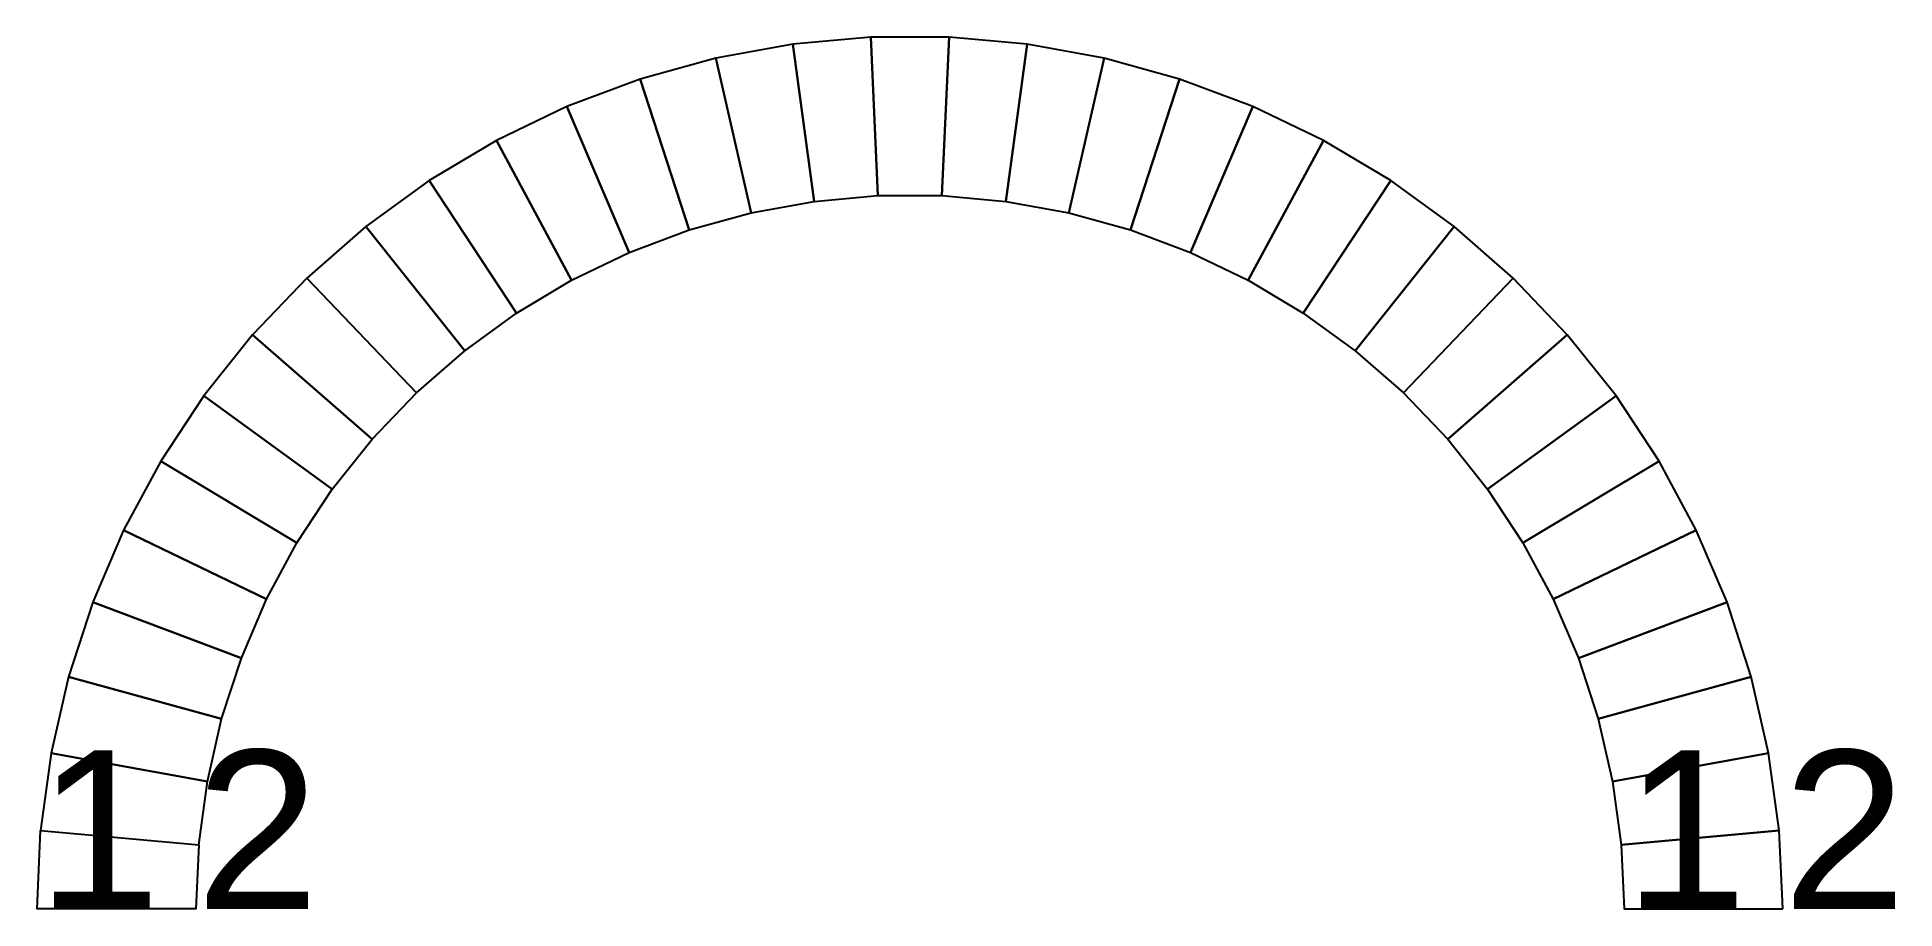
# Model space of a CAD drawing. Header units: inches. Extents: x 19.18 to 21.52, y 11.61 to 12.71.
import ezdxf

# ---------------------------------------------------------------- set-up
doc = ezdxf.new("R2010")
doc.units = ezdxf.units.IN
doc.header["$MEASUREMENT"] = 0
doc.styles.get("Standard").update_dxf_attribs({"font": 'arial.ttf'})

# ---------------------------------------------------------------- blocks, each defined once
blk = doc.blocks.new('2')
blk.add_lwpolyline([(18.5306, 13.0075), (18.527, 12.9268), (18.327, 12.9268), (18.3314, 13.0254)], close=True)
for tag, p in [('1', (18.327, 12.9268)), ('2', (18.527, 12.9268))]:
    blk.add_attdef(tag, p, '', height=0.2)
blk = doc.blocks.new('trapright')
blk.add_lwpolyline([(0.0044, -0.0986), (0, 0), (-0.1992, -0.0179), (-0.1956, -0.0986)], close=True)
for tag, p in [('1', (-0.1956, -0.0986)), ('2', (0.0044, -0.0986))]:
    blk.add_attdef(tag, p, '', height=0.2)

msp = doc.modelspace()

# ---------------------------------------------------------------- linework, layer by layer
for points in [[(20.1326, 12.6981), (20.0354, 12.6805), (20.0799, 12.4855), (20.1594, 12.4999)], [(20.2309, 12.707), (20.1326, 12.6981), (20.1594, 12.4999), (20.2398, 12.5072)], [(20.3296, 12.707), (20.2309, 12.707), (20.2398, 12.5072), (20.3206, 12.5072)], [(20.4279, 12.6981), (20.3296, 12.707), (20.3206, 12.5072), (20.401, 12.4999)], [(20.525, 12.6805), (20.4279, 12.6981), (20.401, 12.4999), (20.4805, 12.4855)], [(20.0354, 12.6805), (19.9403, 12.6542), (20.0021, 12.464), (20.0799, 12.4855)], [(20.6201, 12.6542), (20.525, 12.6805), (20.4805, 12.4855), (20.5583, 12.464)], [(19.9403, 12.6542), (19.8479, 12.6196), (19.9265, 12.4357), (20.0021, 12.464)], [(20.7125, 12.6196), (20.6201, 12.6542), (20.5583, 12.464), (20.6339, 12.4357)], [(19.8479, 12.6196), (19.759, 12.5767), (19.8537, 12.4006), (19.9265, 12.4357)], [(20.8015, 12.5767), (20.7125, 12.6196), (20.6339, 12.4357), (20.7067, 12.4006)], [(19.759, 12.5767), (19.6742, 12.5261), (19.7844, 12.3592), (19.8537, 12.4006)], [(20.8862, 12.5261), (20.8015, 12.5767), (20.7067, 12.4006), (20.776, 12.3592)], [(19.6742, 12.5261), (19.5944, 12.4681), (19.7191, 12.3117), (19.7844, 12.3592)], [(20.9661, 12.4681), (20.8862, 12.5261), (20.776, 12.3592), (20.8414, 12.3117)], [(19.5944, 12.4681), (19.52, 12.4032), (19.6583, 12.2586), (19.7191, 12.3117)], [(21.0404, 12.4032), (20.9661, 12.4681), (20.8414, 12.3117), (20.9022, 12.2586)], [(19.52, 12.4032), (19.4518, 12.3318), (19.6024, 12.2002), (19.6583, 12.2586)], [(21.1086, 12.3318), (21.0404, 12.4032), (20.9022, 12.2586), (20.958, 12.2002)], [(19.4518, 12.3318), (19.3903, 12.2547), (19.5521, 12.1371), (19.6024, 12.2002)], [(21.1701, 12.2547), (21.1086, 12.3318), (20.958, 12.2002), (21.0083, 12.1371)], [(19.3903, 12.2547), (19.3359, 12.1723), (19.5076, 12.0697), (19.5521, 12.1371)], [(21.2245, 12.1723), (21.1701, 12.2547), (21.0083, 12.1371), (21.0528, 12.0697)], [(19.3359, 12.1723), (19.2891, 12.0854), (19.4693, 11.9986), (19.5076, 12.0697)], [(21.2713, 12.0854), (21.2245, 12.1723), (21.0528, 12.0697), (21.0911, 11.9986)], [(19.2891, 12.0854), (19.2504, 11.9946), (19.4376, 11.9243), (19.4693, 11.9986)], [(21.3101, 11.9946), (21.2713, 12.0854), (21.0911, 11.9986), (21.1228, 11.9243)], [(19.2504, 11.9946), (19.2199, 11.9007), (19.4126, 11.8475), (19.4376, 11.9243)], [(21.3406, 11.9007), (21.3101, 11.9946), (21.1228, 11.9243), (21.1478, 11.8475)], [(19.2199, 11.9007), (19.1979, 11.8045), (19.3947, 11.7688), (19.4126, 11.8475)], [(21.3625, 11.8045), (21.3406, 11.9007), (21.1478, 11.8475), (21.1657, 11.7688)], [(19.1979, 11.8045), (19.1846, 11.7067), (19.3838, 11.6888), (19.3947, 11.7688)], [(21.3758, 11.7067), (21.3625, 11.8045), (21.1657, 11.7688), (21.1766, 11.6888)]]:
    msp.add_lwpolyline(points, close=True)

# ---------------------------------------------------------------- block references
for name, p in [('2', (0.8532, -1.3187)), ('trapright', (21.3758, 11.7067))]:
    msp.add_blockref(name, p).add_auto_attribs({'1': '1', '2': '2'})

doc.saveas('drawing.dxf')
